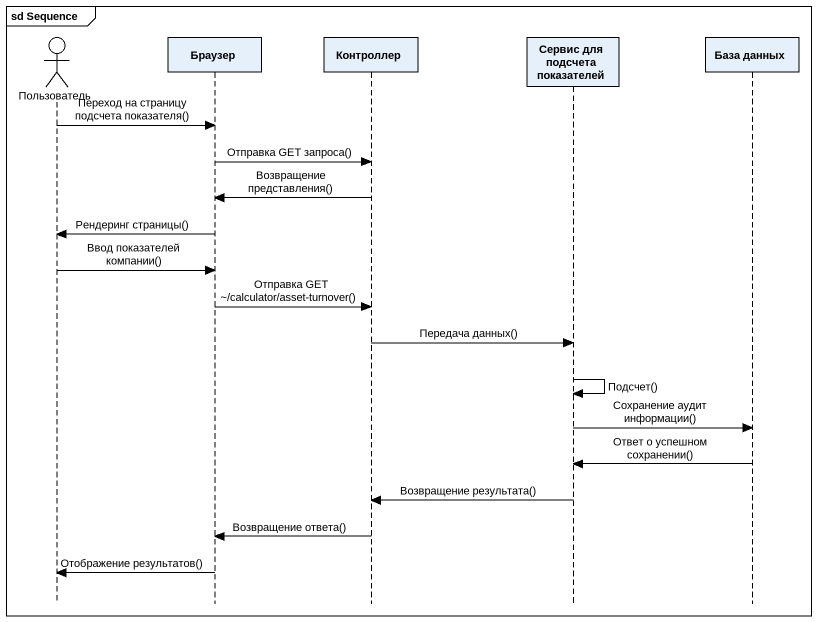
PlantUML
@startuml
mainframe sd Sequence
hide footbox
actor Пользователь
participant Браузер
participant Контроллер
participant "Сервис для подсчета показателей" as Сервис_для_подсчета
participant "База данных" as База_данных

Пользователь -> Браузер : Переход на страницу подсчета показателя()
Браузер -> Контроллер : Отправка GET запроса()
Контроллер -> Браузер : Возвращение представления()
Браузер -> Пользователь : Рендеринг страницы()
Пользователь -> Браузер : Ввод показателей компании()
Браузер -> Контроллер : Отправка GET ~/calculator/asset-turnover()
Контроллер -> Сервис_для_подсчета : Передача данных()
Сервис_для_подсчета -> Сервис_для_подсчета : Подсчет()
Сервис_для_подсчета -> База_данных : Сохранение аудит информации()
База_данных -> Сервис_для_подсчета : Ответ о успешном сохранении()
Сервис_для_подсчета -> Контроллер : Возвращение результата()
Контроллер -> Браузер : Возвращение ответа()
Браузер -> Пользователь : Отображение результатов()
@enduml
